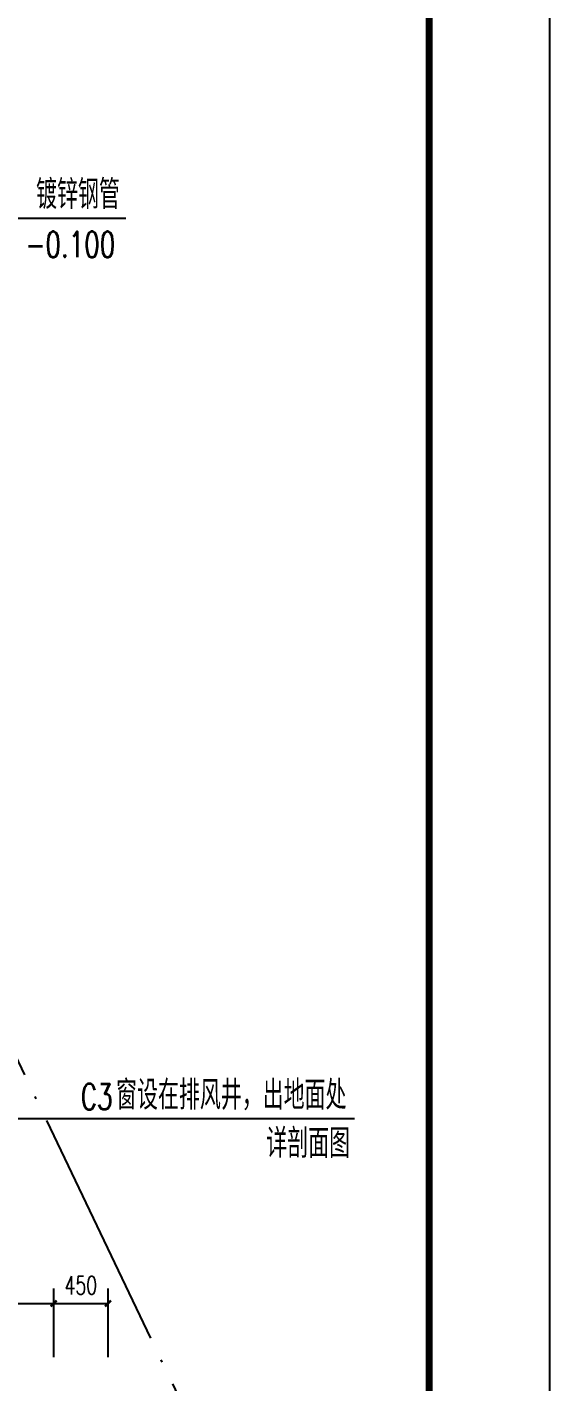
# Model space of a CAD drawing. Extents: x 45837 to 287007, y -98586 to 328021.
# Drawn here: x 156937 to 161269, y -26942 to -15714 of the extents above; entities that cross this region are included whole.
import ezdxf

# ---------------------------------------------------------------- set-up
doc = ezdxf.new("R2010")
doc.units = 0
doc.header["$LTSCALE"] = 1000
doc.header["$MEASUREMENT"] = 0
doc.linetypes.add('DOTE', pattern=[2.42, 2, -0.2, 0.02, -0.2])
for name, color, linetype in [('DIM_LEAD', 3, 'Continuous'), ('HIDE_B', 7, 'Continuous'), ('PUB_DIM', 3, 'Continuous'), ('PUB_TEXT', 7, 'Continuous'), ('图框', 7, 'Continuous')]:
    doc.layers.add(name, color=color, linetype=linetype)
doc.styles.add('_TCH_DIM', font='SIMPLEX', dxfattribs={"bigfont": 'GBCBIG'})
doc.styles.add('DIM_FONT', font='SIMPLEX', dxfattribs={"width": 0.7, "bigfont": 'GBCBIG'})
doc.dimstyles.new('DIMN50', dxfattribs={"dimscale": 0.5, "dimtxt": 300, "dimasz": 100, "dimexe": 250, "dimexo": 300, "dimgap": 150, "dimtad": 1, "dimdec": 0, "dimzin": 0, "dimdsep": 46, "dimtxsty": 'DIM_FONT', "dimblk": 'ARCHTICK', "dimcen": 0.09, "dimclrt": 7, "dimazin": 2, "dimtfac": 1, "dimtdec": 0, "dimtix": 1, "dimtmove": 2, "dimatfit": 3, "dimldrblk": 'ARCHTICK', "dimfxl": 0, "dimtolj": 1, "dimtzin": 0, "dimarcsym": 0})

# ---------------------------------------------------------------- blocks, each defined once
blk = doc.blocks.new('_ArchTick')
at = {"color": 0, "linetype": 'ByBlock', "const_width": 0.4}
blk.add_lwpolyline([(-0.5, -0.5), (0.5, 0.5)], dxfattribs=at)
blk = doc.blocks.new('*D311')
at = {"layer": 'Defpoints', "color": 0}
for p in [(157607, -26292), (157157, -26886), (157607, -26886)]:
    blk.add_point(p, dxfattribs=at)
at = {"layer": 'PUB_DIM', "color": 0, "lineweight": -2}
for p, q in [((157157, -26736), (157157, -26167)), ((157607, -26736), (157607, -26167)), ((157157, -26292), (157607, -26292))]:
    blk.add_line(p, q, dxfattribs=at)
at = {"layer": 'PUB_DIM', "color": 0, "lineweight": -2, "xscale": 50, "yscale": 50, "zscale": 50, "rotation": 180}
blk.add_blockref('_ArchTick', (157157, -26292), dxfattribs=at)
at = {"layer": 'PUB_DIM', "color": 0, "lineweight": -2, "xscale": 50, "yscale": 50, "zscale": 50}
blk.add_blockref('_ArchTick', (157607, -26292), dxfattribs=at)
at = {"layer": 'PUB_DIM', "color": 7, "insert": (157382, -26142), "char_height": 150, "attachment_point": 5, "style": 'DIM_FONT'}
blk.add_mtext('\\A1;450', dxfattribs=at)
blk = doc.blocks.new('*D312')
at = {"layer": 'Defpoints', "color": 0}
for p in [(157157, -26292), (155657, -26886), (157157, -26886)]:
    blk.add_point(p, dxfattribs=at)
at = {"layer": 'PUB_DIM', "color": 0, "lineweight": -2}
for p, q in [((155657, -26736), (155657, -26167)), ((157157, -26736), (157157, -26167)), ((155657, -26292), (157157, -26292))]:
    blk.add_line(p, q, dxfattribs=at)
at = {"layer": 'PUB_DIM', "color": 0, "lineweight": -2, "xscale": 50, "yscale": 50, "zscale": 50, "rotation": 180}
blk.add_blockref('_ArchTick', (155657, -26292), dxfattribs=at)
at = {"layer": 'PUB_DIM', "color": 0, "lineweight": -2, "xscale": 50, "yscale": 50, "zscale": 50}
blk.add_blockref('_ArchTick', (157157, -26292), dxfattribs=at)
at = {"layer": 'PUB_DIM', "color": 7, "insert": (156407, -26142), "char_height": 150, "attachment_point": 5, "style": 'DIM_FONT'}
blk.add_mtext('\\A1;1500', dxfattribs=at)

msp = doc.modelspace()

# ---------------------------------------------------------------- linework, layer by layer
at = {"linetype": 'DOTE'}
msp.add_line((153964.3, -18226.3), (158207.1, -27098.2), dxfattribs=at)
at = {"layer": 'DIM_LEAD'}
for p, q in [((155697, -17296.3), (157753.6, -17296.3)), ((156533.7, -24760.4), (159650.2, -24760.4))]:
    msp.add_line(p, q, dxfattribs=at)
at = {"layer": 'HIDE_B', "flags": 128}
msp.add_lwpolyline([(122268.6, -37186.1), (122268.6, -37186.1), (122268.6, -37186.1), (122268.6, -10486.1), (122268.6, -10486.1), (122268.6, -10486.1), (160268.6, -10486.1), (160268.6, -10486.1), (160268.6, -10486.1), (160268.6, -10486.1), (160268.6, -10486.1), (160268.6, -10486.1), (160268.6, -37186.1), (160268.6, -37186.1), (122268.6, -37186.1)], close=True, dxfattribs=at)
at = {"layer": '图框', "linetype": 'Continuous'}
msp.add_lwpolyline([(161268.6, -39186.1), (161268.6, -9486.1)], dxfattribs=at)
at = {"layer": '图框', "linetype": 'Continuous', "const_width": 60}
msp.add_lwpolyline([(160268.6, -10486.1), (122268.6, -10486.1), (122268.6, -38186.1), (160268.6, -38186.1), (160268.6, -10486.1)], dxfattribs=at)

# ---------------------------------------------------------------- texts
at = {"layer": 'PUB_TEXT', "style": '_TCH_DIM'}
for s, height, p in [('镀锌钢管', 241.13, (157011.1, -17221.3)), ('窗设在排风井，出地面处', 241.135, (157673.6, -24685.4)), ('详剖面图', 241.13, (158918.3, -25085.4))]:
    msp.add_text(s, height=height, dxfattribs=at).set_placement(p)
at = {"layer": 'PUB_TEXT', "style": '_TCH_DIM', "width": 0.705882}
for s, p in [('-0.100', (156921.5, -17621.3)), ('C3', (157380.8, -24685.4))]:
    msp.add_text(s, height=212.5, dxfattribs=at).set_placement(p)

# ---------------------------------------------------------------- dimensions: what is measured, and where the dimension line sits
at = {"layer": 'PUB_DIM'}
for p1, p2, picture, middle in [((155657.1, -26886.4), (157157.1, -26886.4), '*D312', (156407.1, -26142)), ((157157.1, -26886.4), (157607.1, -26886.4), '*D311', (157382.1, -26142))]:
    dim = msp.add_aligned_dim(p1=p1, p2=p2, distance=594.4, dimstyle='DIMN50', dxfattribs=at)
    dim.commit()
    dim.dimension.update_dxf_attribs({"geometry": picture, "text_midpoint": middle})

doc.saveas('drawing.dxf')
